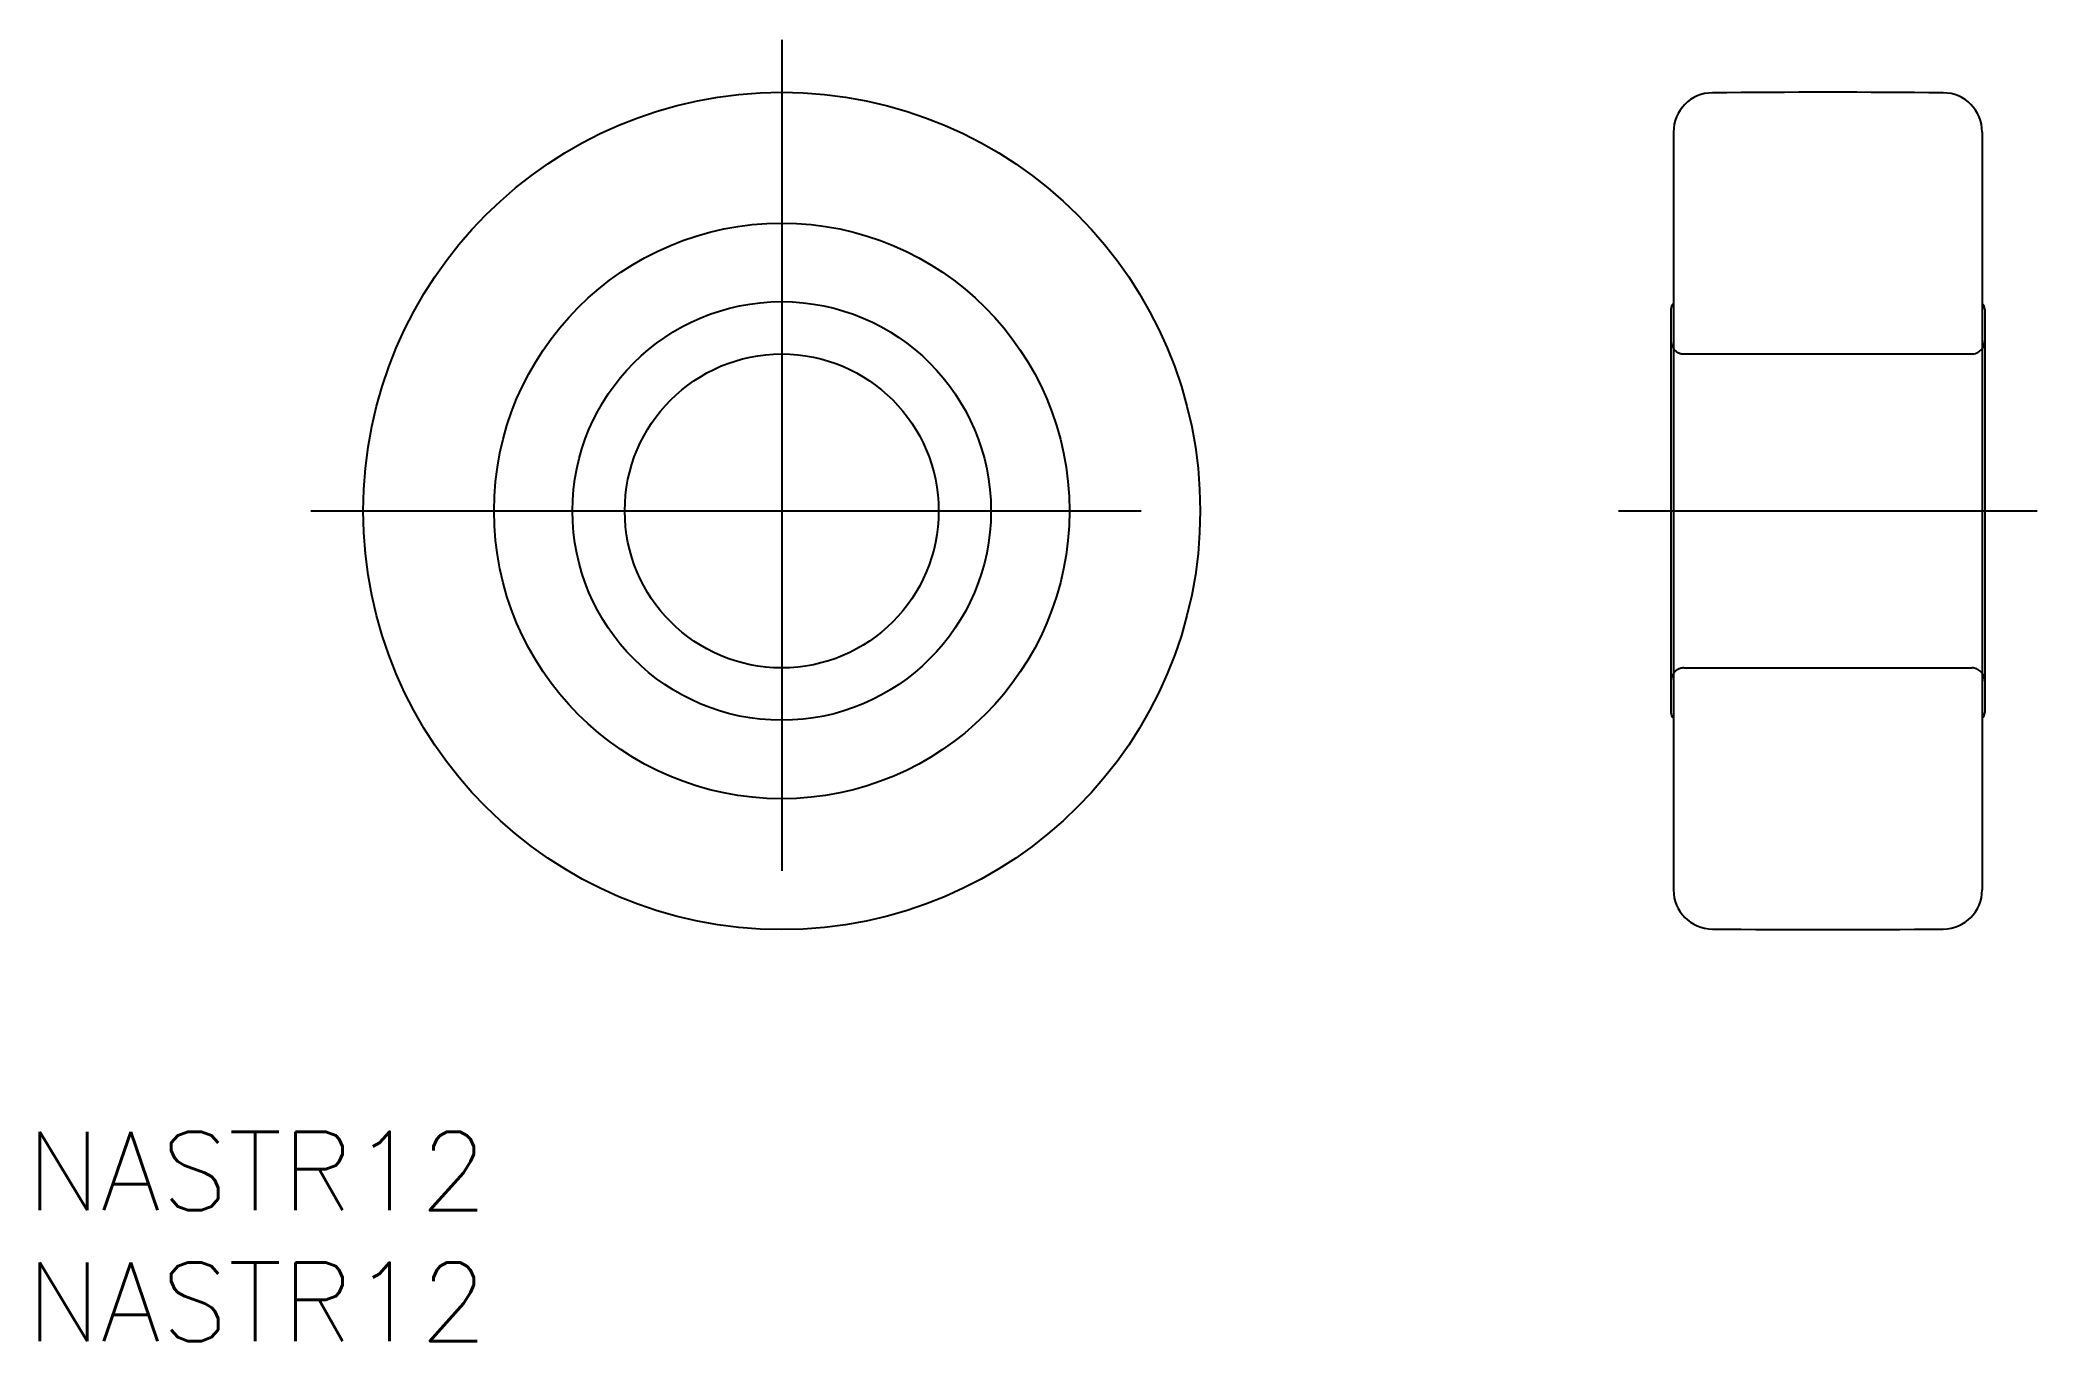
# Model space of a CAD drawing. Extents: x -28.4 to 48, y -31.7 to 18.
import ezdxf

# ---------------------------------------------------------------- set-up
doc = ezdxf.new("R2010")
doc.units = 0
doc.linetypes.add('CENTER', pattern=[50.8, 31.75, -6.35, 6.35, -6.35])
doc.linetypes.add('DASHED', pattern=[19.05, 12.7, -6.35])
doc.layers.get('0').update_dxf_attribs({"linetype": 'CONTINUOUS'})
doc.layers.add('CENTER', color=1, linetype='CENTER')
doc.styles.get("Standard").update_dxf_attribs({"font": 'txt.shx', "height": 3, "bigfont": 'bigfont.shx'})

msp = doc.modelspace()

# ---------------------------------------------------------------- linework, layer by layer
at = {"color": 7, "linetype": 'CONTINUOUS'}
for p, q in [((34.1, 14.481), (34.1, -14.481)), ((45.9, 14.481), (45.9, -14.481)), ((34, 7.7), (34, -7.7)), ((46, 7.7), (46, -7.7))]:
    msp.add_line(p, q, dxfattribs=at)
at = {"color": 3, "linetype": 'DASHED'}
for p, q in [((34.5, 6), (45.5, 6)), ((34.5, -6), (45.5, -6))]:
    msp.add_line(p, q, dxfattribs=at)
at = {"color": 7, "linetype": 'CONTINUOUS'}
for radius in [16, 11, 8, 6]:
    msp.add_circle((0, 0), radius, dxfattribs=at)
for centre, radius, start, end in [((35.6, 14.481), 1.5, 90.50572, 180), ((40, -484), 500, 89.49427, 90.50572), ((44.4, 14.481), 1.5, 0, 89.49427), ((34.3, 7.7), 0.3, 131.80954, 179.99996), ((45.7, 7.7), 0.3, 0.00004, 48.19046), ((34.3, -7.7), 0.3, 179.99996, 228.19045), ((45.7, -7.7), 0.3, 311.80956, 0.00004), ((35.6, -14.481), 1.5, 180, 269.49427), ((44.4, -14.481), 1.5, 270.50573, 0), ((40, 484), 500, 269.49428, 270.50573)]:
    msp.add_arc(centre, radius, start, end, dxfattribs=at)
at = {"color": 3, "linetype": 'DASHED'}
for centre, start, end in [((34.5, 6.5), 179.99999, 270), ((45.5, 6.5), 270, 0), ((34.5, -6.5), 90, 180.00001), ((45.5, -6.5), 0, 90)]:
    msp.add_arc(centre, 0.5, start, end, dxfattribs=at)
at = {"layer": 'CENTER', "color": 1, "linetype": 'CENTER'}
for p, q in [((0, 18), (0, -18)), ((-18, 0), (18, 0)), ((32, 0), (48, 0))]:
    msp.add_line(p, q, dxfattribs=at)

# ---------------------------------------------------------------- texts
at = {"color": 7, "linetype": 'CONTINUOUS'}
for p in [(-28.878, -26.725), (-28.878, -31.725)]:
    msp.add_text('NASTR12', height=3, dxfattribs=at).set_placement(p)

doc.saveas('drawing.dxf')
